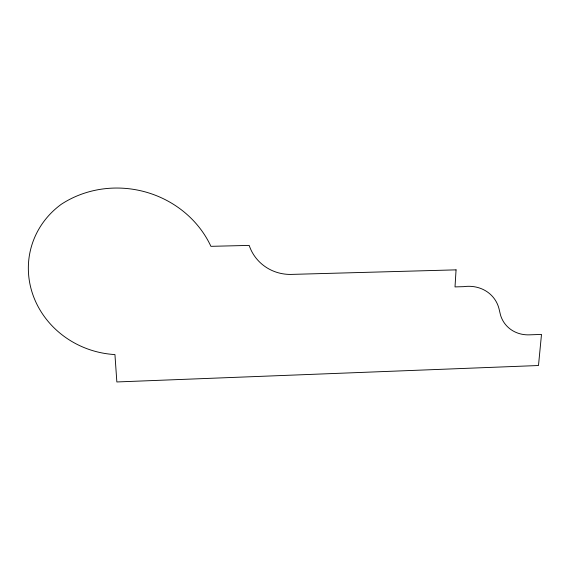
<?xml version="1.0" encoding="UTF-8"?>
<svg xmlns="http://www.w3.org/2000/svg" width="570" height="570" viewBox="0 0 570 570"><rect width="100%" height="100%" fill="white"/><g stroke="black" fill="none" stroke-linecap="round" stroke-linejoin="round"><path stroke-width="0.85" d="M456.064 269.859L455.01 286.91L463.709 286.653A35.696 32.084 -34.1 0 1 499.064 308.947L500.51 315.046A34.506 30.438 -38.7 0 0 529.765 334.832L541.5 334.412L538.486 365.52L116.85 381.957L114.941 354.569A89.269 83.263 14.7 0 1 33.074 295.26A89.269 83.263 14.7 0 1 61.261 204.302A99.793 92.889 13.1 0 1 210.914 246.333L249.183 245.406A44.51 43.056 -21.8 0 0 290.828 274.419L456.064 269.859"/></g></svg>
